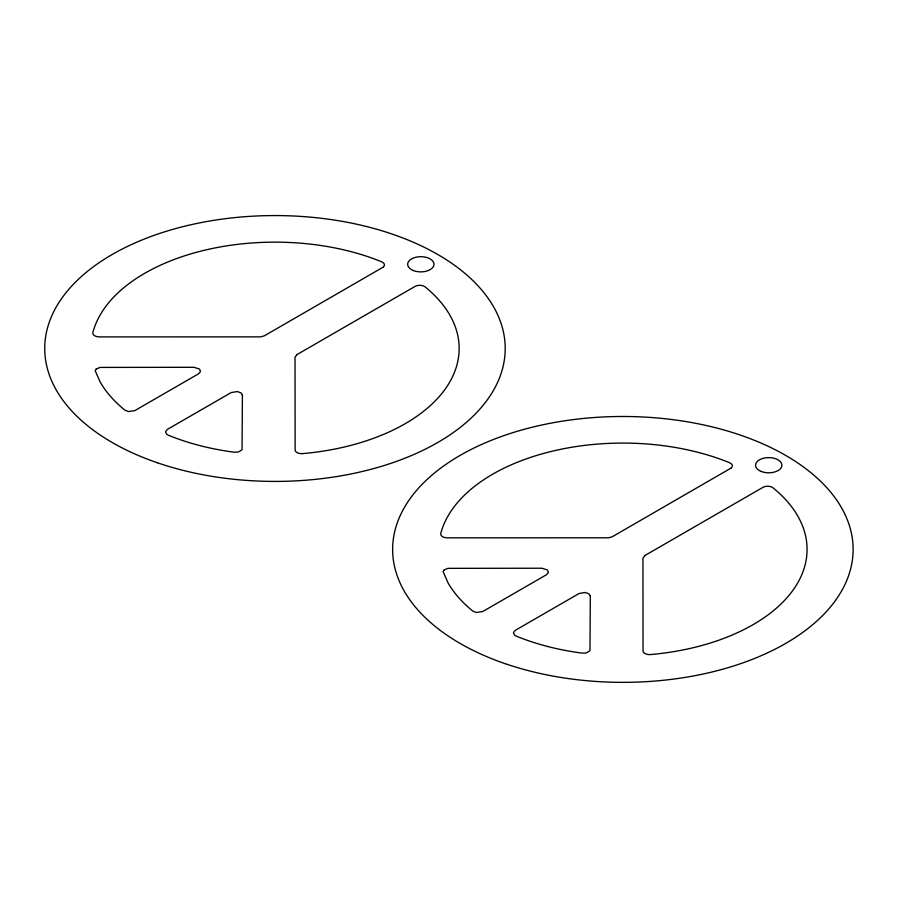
<?xml version="1.0" encoding="UTF-8"?>
<svg xmlns="http://www.w3.org/2000/svg" width="898" height="898" viewBox="0 0 898 898"><rect width="100%" height="100%" fill="white"/><g stroke="black" fill="none" stroke-linecap="round" stroke-linejoin="round"><path stroke-width="1.35" d="M242.404 395.255L242.056 449.73L238.565 451.963L234.378 452.222A184.191 106.346 0 0 1 168.252 435.171L166.658 434.228L165.513 431.725L167.41 429.39L231.179 392.572L237.297 391.55L240.967 392.886L242.404 395.255M590.323 596.182L589.975 650.657L586.484 652.891L582.297 653.149A184.191 106.346 0 0 1 516.17 636.098L514.565 635.155L513.432 632.663L515.329 630.317L579.087 593.499L585.204 592.489L588.886 593.814L590.323 596.182M96.266 368.966L95.177 370.694L100.194 382.054A184.191 106.346 0 0 0 124.844 410.105L128.526 411.576L134.857 410.588L198.615 373.77L200.501 371.514L199.536 369.067L193.968 367.293L100.127 367.417L96.266 368.966M444.173 569.893L443.096 571.622L448.102 582.982A184.191 106.346 0 0 0 472.752 611.033L476.434 612.503L482.765 611.516L546.534 574.698L548.42 572.441L547.443 569.994L541.876 568.221L448.046 568.344L444.173 569.893M296.957 354.598L295.027 357.281L295.128 450.527A6.578 3.794 0 0 0 302.592 453.625A184.191 106.346 0 0 0 425.091 286.877A6.578 3.794 0 0 0 415.078 286.395L296.957 354.598M644.876 555.525L642.946 558.208L643.047 651.454A6.578 3.794 0 0 0 650.511 654.563A184.191 106.346 0 0 0 773.01 487.805A6.578 3.794 0 0 0 762.997 487.322L644.876 555.525M383.255 267.088L264.394 335.796L260.779 336.862L99.364 336.907A6.578 3.794 0 0 1 92.864 332.541A184.191 106.346 0 0 1 381.684 261.812A6.578 3.794 0 0 1 383.255 267.088M731.174 468.015L612.313 536.723L608.687 537.79L447.283 537.835A6.578 3.794 0 0 1 440.772 533.468A184.191 106.346 0 0 1 729.591 462.739A6.578 3.794 0 0 1 731.174 468.015M761.178 471.439A13.156 7.599 0 0 0 781.832 465.871A13.156 7.599 0 0 0 763.165 458.328A13.156 7.599 0 0 0 761.178 471.439M505.204 663.678A230.236 132.926 0 0 0 853.1 551.136A230.236 132.926 0 0 0 510.333 433.453A230.236 132.926 0 0 0 505.204 663.678M413.271 270.511A13.156 7.599 0 0 0 433.925 264.944A13.156 7.599 0 0 0 415.258 257.4A13.156 7.599 0 0 0 413.271 270.511M157.285 462.739A230.236 132.926 0 0 0 505.181 350.209A230.236 132.926 0 0 0 162.426 232.526A230.236 132.926 0 0 0 157.285 462.739"/></g></svg>
